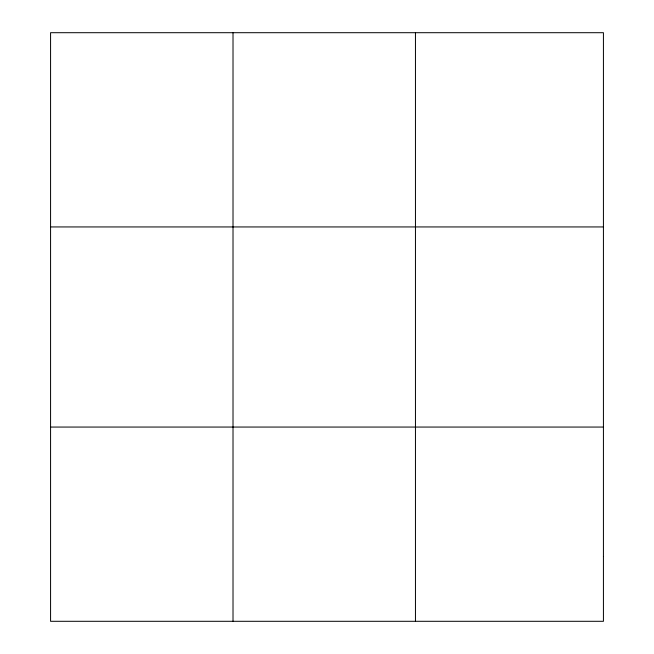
<?xml version="1.0" encoding="UTF-8"?>
<svg xmlns="http://www.w3.org/2000/svg" width="654" height="654" viewBox="0 0 654 654"><rect width="100%" height="100%" fill="white"/><g stroke="black" fill="none" stroke-linecap="round" stroke-linejoin="round"><path stroke-width="0.98" d="M233.012 32.7L233.012 621.3M415.454 32.7L415.454 621.3M50.571 226.938L603.429 226.938M50.571 427.062L603.429 427.062M603.429 556.554L603.429 621.3L50.571 621.3L50.571 32.7L603.429 32.7L603.429 556.554"/></g></svg>
